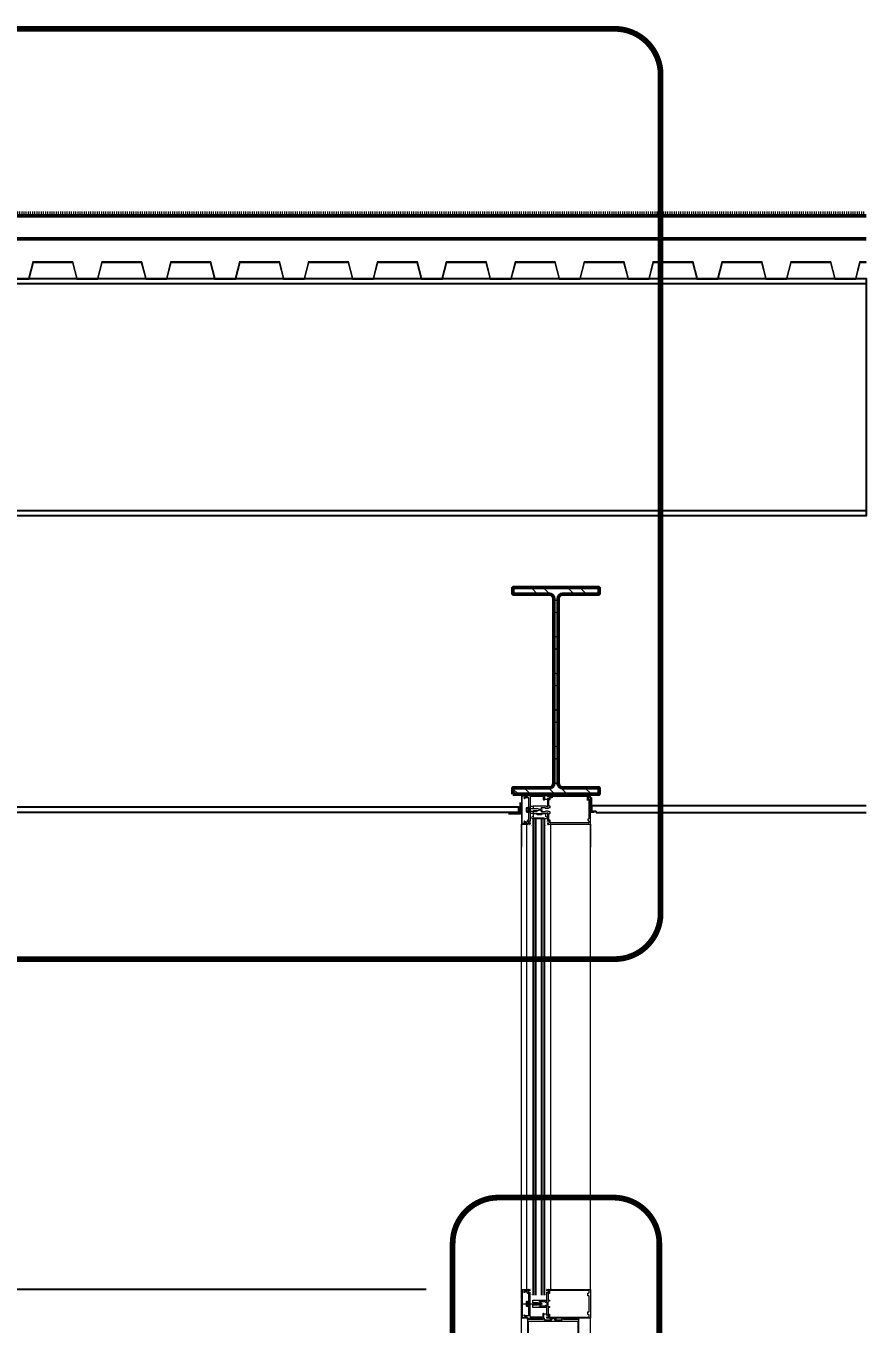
# Model space of a CAD drawing. Header units: inches. Extents: x 3850 to 5846, y -3 to 909.
# Drawn here: x 5202.4 to 5275.6, y 152.5 to 265.5 of the extents above; entities that cross this region are included whole.
import ezdxf

# ---------------------------------------------------------------- set-up
doc = ezdxf.new("R2010")
doc.units = ezdxf.units.IN
doc.header["$LTSCALE"] = 0.5
doc.header["$MEASUREMENT"] = 0
doc.linetypes.add('HIDDEN2', pattern=[0.1875, 0.125, -0.0625])
doc.layers.get('0').update_dxf_attribs({"lineweight": 18})
doc.layers.get('Defpoints').update_dxf_attribs({"color": 140, "lineweight": 18})
for name, color, linetype, lineweight in [('A-Detl-Fine', 90, 'Continuous', 18), ('A-Detl-Iden', 151, 'Continuous', 25), ('A-Detl-Medm', 31, 'Continuous', 25), ('A-Detl-Patt', 190, 'Continuous', 18), ('A-Detl-Thin', 150, 'Continuous', 18), ('A-Detl-Wide', 213, 'Continuous', 50)]:
    doc.layers.add(name, color=color, linetype=linetype, lineweight=lineweight)
doc.styles.add('Arch-Dim', font='romans.shx', dxfattribs={"width": 0.75})
doc.dimstyles.new('Aec-Arch-I-96', dxfattribs={"dimscale": 96, "dimtxt": 0.09375, "dimasz": 0.0625, "dimexe": 0.0625, "dimexo": 0.0625, "dimgap": 0.03125, "dimtad": 1, "dimdec": 4, "dimzin": 3, "dimdsep": 46, "dimlunit": 4, "dimtxsty": 'Arch-Dim', "dimblk": 'ARCHTICK', "dimcen": 0.09375, "dimazin": 2, "dimtfac": 0.75, "dimtdec": 4, "dimtix": 1, "dimtmove": 2, "dimatfit": 2, "dimfxl": 1, "dimtolj": 1, "dimtzin": 0, "dimarcsym": 0})

# ---------------------------------------------------------------- blocks, each defined once
blk = doc.blocks.new('*U71')
at = {"layer": 'A-Detl-Patt'}
h = blk.add_hatch(dxfattribs=at)
h.set_pattern_fill('ANSI32', color=256, scale=6, style=0)
h.set_pattern_definition([(45, (0, -8.995), (-1.591, 1.591), []), (45, (1.0607, -8.995), (-1.591, 1.591), [])])
edge = h.paths.add_edge_path()
edge.add_line((3.7475, -17.99), (3.7475, -17.42))
edge.add_line((3.7475, -17.42), (0.5775, -17.42))
edge.add_arc((0.5775, -17.02), 0.4, 180, 270, ccw=False)
edge.add_line((0.1775, -17.02), (0.1775, -0.97))
edge.add_arc((0.5775, -0.97), 0.4, 90, 180, ccw=False)
edge.add_line((0.5775, -0.57), (3.7475, -0.57))
edge.add_line((3.7475, -0.57), (3.7475, 0))
edge.add_line((3.7475, 0), (-3.7475, 0))
edge.add_line((-3.7475, 0), (-3.7475, -0.57))
edge.add_line((-3.7475, -0.57), (-0.5775, -0.57))
edge.add_arc((-0.5775, -0.97), 0.4, 0, 90, ccw=False)
edge.add_line((-0.1775, -0.97), (-0.1775, -17.02))
edge.add_arc((-0.5775, -17.02), 0.4, -90, 0, ccw=False)
edge.add_line((-0.5775, -17.42), (-3.7475, -17.42))
edge.add_line((-3.7475, -17.42), (-3.7475, -17.99))
edge.add_line((-3.7475, -17.99), (3.7475, -17.99))
at = {"color": 0, "linetype": 'ByBlock'}
blk.add_lwpolyline([(3.7475, -17.99), (3.7475, -17.42), (0.5775, -17.42, -0.41421356), (0.1775, -17.02), (0.1775, -0.97, -0.41421356), (0.5775, -0.57), (3.7475, -0.57), (3.7475, 0), (-3.7475, 0), (-3.7475, -0.57), (-0.5775, -0.57, -0.41421356), (-0.1775, -0.97), (-0.1775, -17.02, -0.41421356), (-0.5775, -17.42), (-3.7475, -17.42), (-3.7475, -17.99)], format="xyb", close=True, dxfattribs=at)
blk = doc.blocks.new('*U232')
at = {"layer": 'A-Detl-Thin'}
blk.add_lwpolyline([(0, 0.06), (0, 0), (0.92, 0), (1.3, 1.44), (4.7, 1.44), (5.08, 0), (6.92, 0), (7.3, 1.44), (10.7, 1.44), (11.08, 0), (12.92, 0), (13.3, 1.44), (16.7, 1.44), (17.08, 0), (18.92, 0), (19.3, 1.44), (22.7, 1.44), (23.08, 0), (24.92, 0), (25.3, 1.44), (28.7, 1.44), (29.08, 0), (30.92, 0), (31.3, 1.44), (34.7, 1.44), (35.08, 0), (36.92, 0), (37.3, 1.44), (40.7, 1.44), (41.08, 0), (42.92, 0), (43.3, 1.44), (46.7, 1.44), (47.08, 0), (48.92, 0), (49.3, 1.44), (52.7, 1.44), (53.08, 0), (54.92, 0), (55.3, 1.44), (58.7, 1.44), (59.08, 0), (60.92, 0), (61.3, 1.44), (64.7, 1.44), (65.08, 0), (66.92, 0), (67.3, 1.44), (70.7, 1.44), (71.08, 0), (72.92, 0), (73.3, 1.44), (76.7, 1.44), (77.08, 0), (78.92, 0), (79.3, 1.44), (82.7, 1.44), (83.08, 0), (84.92, 0), (85.3, 1.44), (88.7, 1.44), (89.08, 0), (90.92, 0), (91.3, 1.44), (94.7, 1.44), (95.08, 0), (96.92, 0), (97.3, 1.44), (100.7, 1.44), (101.08, 0), (102.92, 0), (103.3, 1.44), (106.7, 1.44), (107.08, 0), (108.92, 0), (109.3, 1.44), (112.7, 1.44), (113.08, 0), (114.92, 0), (115.3, 1.44), (118.7, 1.44), (119.08, 0), (120.92, 0), (121.3, 1.44), (124.7, 1.44), (125.08, 0), (126.92, 0), (127.3, 1.44), (130.7, 1.44), (131.08, 0), (132.92, 0), (133.3, 1.44), (136.7, 1.44), (137.08, 0), (138.92, 0), (139.3, 1.44), (142.7, 1.44), (143.08, 0), (144.92, 0), (145.3, 1.44), (145.81, 1.44), (145.81, 1.5), (145.25, 1.5), (144.88, 0.06), (143.12, 0.06), (142.75, 1.5), (139.25, 1.5), (138.88, 0.06), (137.12, 0.06), (136.75, 1.5), (133.25, 1.5), (132.88, 0.06), (131.12, 0.06), (130.75, 1.5), (127.25, 1.5), (126.88, 0.06), (125.12, 0.06), (124.75, 1.5), (121.25, 1.5), (120.88, 0.06), (119.12, 0.06), (118.75, 1.5), (115.25, 1.5), (114.88, 0.06), (113.12, 0.06), (112.75, 1.5), (109.25, 1.5), (108.88, 0.06), (107.12, 0.06), (106.75, 1.5), (103.25, 1.5), (102.88, 0.06), (101.12, 0.06), (100.75, 1.5), (97.25, 1.5), (96.88, 0.06), (95.12, 0.06), (94.75, 1.5), (91.25, 1.5), (90.88, 0.06), (89.12, 0.06), (88.75, 1.5), (85.25, 1.5), (84.88, 0.06), (83.12, 0.06), (82.75, 1.5), (79.25, 1.5), (78.88, 0.06), (77.12, 0.06), (76.75, 1.5), (73.25, 1.5), (72.88, 0.06), (71.12, 0.06), (70.75, 1.5), (67.25, 1.5), (66.88, 0.06), (65.12, 0.06), (64.75, 1.5), (61.25, 1.5), (60.88, 0.06), (59.12, 0.06), (58.75, 1.5), (55.25, 1.5), (54.88, 0.06), (53.12, 0.06), (52.75, 1.5), (49.25, 1.5), (48.88, 0.06), (47.12, 0.06), (46.75, 1.5), (43.25, 1.5), (42.88, 0.06), (41.12, 0.06), (40.75, 1.5), (37.25, 1.5), (36.88, 0.06), (35.12, 0.06), (34.75, 1.5), (31.25, 1.5), (30.88, 0.06), (29.12, 0.06), (28.75, 1.5), (25.25, 1.5), (24.88, 0.06), (23.12, 0.06), (22.75, 1.5), (19.25, 1.5), (18.88, 0.06), (17.12, 0.06), (16.75, 1.5), (13.25, 1.5), (12.88, 0.06), (11.12, 0.06), (10.75, 1.5), (7.25, 1.5), (6.88, 0.06), (5.12, 0.06), (4.75, 1.5), (1.25, 1.5), (0.88, 0.06), (0, 0.06)], close=True, dxfattribs=at)
at = {"layer": 'A-Detl-Wide'}
blk.add_lwpolyline([(0, 0.06), (0, 5.5), (145.81, 5.5)], dxfattribs=at)
blk = doc.blocks.new('_ArchTick')
at = {"color": 0, "linetype": 'ByBlock', "const_width": 0.15}
blk.add_lwpolyline([(-0.5, -0.5), (0.5, 0.5)], dxfattribs=at)
blk = doc.blocks.new('*D227')
at = {"layer": 'A-Detl-Wide', "color": 0, "lineweight": -2, "transparency": 16777216}
for p, q in [((5087.25, 155.5), (5087.25, 157.5)), ((5237.25, 155.5), (5085.25, 155.5)), ((5087.25, 155.5), (5087.25, 151)), ((5237.78, 151), (5085.25, 151)), ((5087.25, 151), (5087.25, 149))]:
    blk.add_line(p, q, dxfattribs=at)
at = {"layer": 'Defpoints', "color": 0, "transparency": 16777216}
for p in [(5239.25, 155.5), (5087.25, 151), (5239.78, 151)]:
    blk.add_point(p, dxfattribs=at)
at = {"layer": 'A-Detl-Wide', "color": 0, "lineweight": -2, "transparency": 16777216, "xscale": 2, "yscale": 2, "zscale": 2}
for p, rotation in [((5087.25, 155.5), 270), ((5087.25, 151), 90)]:
    blk.add_blockref('_ArchTick', p, dxfattribs=dict(at, rotation=rotation))
at = {"layer": 'A-Detl-Wide', "color": 0, "transparency": 16777216, "insert": (5083.63, 153.25), "char_height": 3, "attachment_point": 5, "rotation": 90, "style": 'Arch-Dim'}
blk.add_mtext('\\A1;4{\\H0.750000x;\\S1/2;}"', dxfattribs=at)
blk = doc.blocks.new('*D229')
at = {"layer": 'A-Detl-Wide', "color": 0, "lineweight": -2, "transparency": 16777216}
for p, q in [((5121.25, 196), (5085.25, 196)), ((5087.25, 196), (5087.25, 155.5)), ((5237.25, 155.5), (5085.25, 155.5))]:
    blk.add_line(p, q, dxfattribs=at)
at = {"layer": 'Defpoints', "color": 0, "transparency": 16777216}
for p in [(5123.25, 196), (5087.25, 155.5), (5239.25, 155.5)]:
    blk.add_point(p, dxfattribs=at)
at = {"layer": 'A-Detl-Wide', "color": 0, "lineweight": -2, "transparency": 16777216, "xscale": 2, "yscale": 2, "zscale": 2}
for p, rotation in [((5087.25, 196), 90), ((5087.25, 155.5), 270)]:
    blk.add_blockref('_ArchTick', p, dxfattribs=dict(at, rotation=rotation))
at = {"layer": 'A-Detl-Wide', "color": 0, "transparency": 16777216, "insert": (5083.63, 175.75), "char_height": 3, "attachment_point": 5, "rotation": 90, "style": 'Arch-Dim'}
blk.add_mtext('\\A1;3\'-4{\\H0.750000x;\\S1/2;}"', dxfattribs=at)

msp = doc.modelspace()

# ---------------------------------------------------------------- hatches: boundary and pattern name
at = {"layer": 'A-Detl-Thin'}
h = msp.add_hatch(dxfattribs=at)
h.set_pattern_fill('LINE', color=256, scale=1.5, angle=90, style=0)
h.set_pattern_definition([(90, (5295.2531, 248.94018), (0.1875, 1e-17), [])])
h.paths.add_polyline_path([(5129.75396, 249.31518), (5129.75396, 248.94018), (5275.56202, 248.94018), (5275.56202, 249.31518)], flags=0)

# ---------------------------------------------------------------- linework, layer by layer
at = {"layer": 'A-Detl-Fine'}
for p, q in [((5247.56129, 198.49889), (5247.81129, 198.49889)), ((5247.81129, 198.13889), (5247.56129, 198.13889)), ((5245.97145, 197.40146), (5245.97145, 197.09709)), ((5245.98374, 197.43587), (5246.00245, 197.43587)), ((5245.98374, 197.06268), (5246.00245, 197.06268)), ((5246.00245, 197.43587), (5246.00245, 197.06268)), ((5246.00637, 197.45219), (5246.14605, 197.45219)), ((5246.00637, 197.35074), (5246.14605, 197.35074)), ((5246.00637, 197.14782), (5246.14605, 197.14782)), ((5246.00637, 197.04636), (5246.14605, 197.04636)), ((5246.14605, 197.49928), (5246.14605, 196.99928)), ((5246.14605, 197.49928), (5246.18605, 197.49928)), ((5246.14605, 196.99928), (5246.18605, 196.99928)), ((5246.18605, 197.49928), (5246.18605, 196.99928)), ((5246.18605, 197.37466), (5246.85105, 197.37466)), ((5246.18605, 197.12389), (5246.85105, 197.12389)), ((5246.31105, 197.56228), (5246.56105, 197.56228)), ((5246.56105, 196.93628), (5246.31105, 196.93628)), ((5246.56105, 196.62428), (5246.49855, 196.62428)), ((5246.93605, 196.93628), (5246.56105, 196.93628)), ((5246.56105, 196.93628), (5246.56105, 196.62428)), ((5247.18605, 197.24928), (5246.85105, 197.37466)), ((5246.85105, 197.12389), (5247.18605, 197.24928)), ((5246.93605, 196.81128), (5246.93605, 196.93628)), ((5247.31105, 196.81128), (5246.93605, 196.81128)), ((5247.68605, 196.93628), (5247.31105, 196.93628)), ((5247.31105, 196.93628), (5247.31105, 196.81128)), ((5247.68605, 196.62428), (5247.68605, 196.93628)), ((5247.74855, 196.62428), (5247.68605, 196.62428)), ((5246.0213, 195.93872), (5246.0213, 195.99952)), ((5246.02216, 155.49998), (5246.0222, 195.93879)), ((5246.49855, 196.49928), (5247.74855, 196.49928)), ((5248.10081, 195.94027), (5248.10081, 195.99928)), ((5248.10167, 155.49998), (5248.10171, 195.94027)), ((5246.01142, 155.55899), (5246.01142, 155.4982)), ((5248.10141, 155.55899), (5248.10141, 155.49998)), ((5245.70008, 154.24998), (5247.39389, 154.24998)), ((5245.95119, 154.40897), (5245.95119, 154.1046)), ((5245.96348, 154.44338), (5245.98219, 154.44338)), ((5245.96348, 154.07019), (5245.98219, 154.07019)), ((5245.98219, 154.44338), (5245.98219, 154.07019)), ((5245.98611, 154.4597), (5246.12579, 154.4597)), ((5245.98611, 154.35825), (5246.12579, 154.35825)), ((5245.98611, 154.15533), (5246.12579, 154.15533)), ((5245.98611, 154.05387), (5246.12579, 154.05387)), ((5246.12579, 154.50679), (5246.16579, 154.50679)), ((5246.12579, 154.50679), (5246.12579, 154.00679)), ((5246.12579, 154.00679), (5246.16579, 154.00679)), ((5246.16579, 154.50679), (5246.16579, 154.00679)), ((5247.5104, 153.36998), (5247.7604, 153.36998))]:
    msp.add_line(p, q, dxfattribs=at)
at = {"layer": 'A-Detl-Fine', "const_width": 0.01111}
for points in [[(5246.54901, 195.86395), (5246.0213, 195.93872)], [(5246.29421, 196.46797), (5246.53852, 196.46797)], [(5247.75957, 196.46797), (5247.51526, 196.46797)], [(5247.57311, 195.86549), (5248.10081, 195.94027)], [(5246.56166, 155.63696), (5246.01142, 155.55899)], [(5246.29481, 155.03129), (5246.53912, 155.03129)], [(5247.56166, 155.63548), (5248.10141, 155.55899)], [(5247.76017, 155.03129), (5247.56165, 155.03129)], [(5246.53888, 154.55585), (5246.29458, 154.55585)], [(5246.29458, 153.94411), (5246.53888, 153.94411)]]:
    msp.add_lwpolyline(points, dxfattribs=at)
at = {"layer": 'A-Detl-Fine', "linetype": 'Continuous', "const_width": 0.01111}
for points in [[(5246.53888, 154.49478), (5246.53888, 154.55585)], [(5246.53888, 153.94411), (5246.53888, 154.0052)]]:
    msp.add_lwpolyline(points, dxfattribs=at)
at = {"layer": 'A-Detl-Fine'}
for centre in [(5246.31182, 152.93748), (5250.31166, 152.93748)]:
    msp.add_circle(centre, 0.0625, dxfattribs=at)
for centre, radius, start, end in [((5246.02576, 197.40146), 0.05431, 110.9107, 249.0893), ((5246.1363, 197.24928), 0.16485, 142.0123, 217.9877), ((5246.02576, 197.09709), 0.05431, 110.9107, 249.0893), ((5246.49855, 196.56178), 0.0625, 90, 270), ((5247.74855, 196.56178), 0.0625, 270, 90), ((5246.0055, 154.40897), 0.05431, 110.9107, 249.0893), ((5246.11604, 154.25679), 0.16485, 142.0123, 217.9877), ((5246.0055, 154.1046), 0.05431, 110.9107, 249.0893), ((5246.01627, 152.93748), 0.09338, 317.9864211, 42.0135789), ((5250.60704, 152.93748), 0.09338, 137.9864211, 222.0135789)]:
    msp.add_arc(centre, radius, start, end, dxfattribs=at)
at = {"layer": 'A-Detl-Iden', "linetype": 'HIDDEN2', "const_width": 0.5, "flags": 128}
for points in [[(5117.25316, 188.24998, 0.414213562), (5121.25316, 184.24998), (5253.67344, 184.24998, 0.414213562), (5257.67344, 188.24998), (5257.67344, 261.22074, 0.414213562), (5253.67344, 265.22074), (5121.25316, 265.22074, 0.414213562), (5117.25316, 261.22074)], [(5239.5619, 142.53998, 0.414213562), (5243.5619, 138.53998), (5253.56199, 138.53998, 0.414213562), (5257.56199, 142.53998), (5257.56199, 159.49998, 0.414213562), (5253.56199, 163.49998), (5243.5619, 163.49998, 0.414213562), (5239.5619, 159.49998)]]:
    msp.add_lwpolyline(points, format="xyb", close=True, dxfattribs=at)
at = {"layer": 'A-Detl-Medm'}
for p, q in [((5168.74818, 243.04995), (5275.56202, 243.04995)), ((5166.74818, 223.28995), (5275.56202, 223.28995)), ((5251.68704, 197.12728), (5251.68704, 197.62428)), ((5251.68704, 197.62428), (5275.56201, 197.62428)), ((5251.68704, 197.12728), (5252.06204, 197.12728)), ((5252.06204, 196.99928), (5252.06204, 197.12728)), ((5252.06204, 196.99928), (5275.56201, 196.99928))]:
    msp.add_line(p, q, dxfattribs=at)
at = {"layer": 'A-Detl-Medm', "linetype": 'Continuous'}
for p, q in [((5247.56106, 196.4879), (5246.56106, 196.4879)), ((5246.56196, 196.4879), (5246.56191, 155.01137)), ((5246.81191, 155.01137), (5246.81196, 196.4879)), ((5247.31196, 196.4879), (5247.31191, 155.01137)), ((5247.56191, 155.01137), (5247.56196, 196.4879))]:
    msp.add_line(p, q, dxfattribs=at)
at = {"layer": 'A-Detl-Medm'}
msp.add_lwpolyline([(5168.74818, 222.83995), (5166.74818, 222.83995), (5166.74818, 225.16995), (5171.49818, 225.16995), (5171.49818, 241.16995), (5166.74818, 241.16995), (5166.74818, 241.99995), (5168.24818, 241.99995, 0.414213562), (5168.74818, 242.49995), (5168.74818, 243.49995), (5275.56202, 243.49995), (5275.56202, 222.83995), (5168.74818, 222.83995)], format="xyb", close=True, dxfattribs=at)
for points in [[(5245.43605, 197.88982), (5245.43605, 196.88982), (5244.43605, 196.88982)], [(5251.65579, 198.31178), (5251.62454, 198.28053), (5251.62454, 197.06178), (5251.87454, 197.06178)]]:
    msp.add_lwpolyline(points, dxfattribs=at)
msp.add_lwpolyline([(5245.31105, 197.01482), (5129.50322, 197.01483), (5129.50322, 197.51483), (5245.31105, 197.51482)], close=True, dxfattribs=at)
at = {"layer": 'A-Detl-Medm', "linetype": 'Continuous', "const_width": 0.01111}
for points in [[(5247.31106, 196.2436), (5246.81106, 196.2436)], [(5247.56165, 155.01137), (5246.56165, 155.01137)], [(5247.31165, 155.25566), (5246.81165, 155.25566)]]:
    msp.add_lwpolyline(points, dxfattribs=at)
at = {"layer": 'A-Detl-Thin'}
for p, q in [((5246.00505, 198.49928), (5245.56105, 198.49928)), ((5245.56105, 198.49928), (5245.56105, 195.99928)), ((5245.62105, 198.44928), (5245.98505, 198.44928)), ((5245.62105, 196.04928), (5245.62105, 198.44928)), ((5245.79505, 198.30784), (5245.97768, 198.41328)), ((5245.94023, 198.29928), (5245.83505, 198.23856)), ((5246.21105, 198.29928), (5245.94023, 198.29928)), ((5245.98505, 198.44928), (5245.98505, 198.41928)), ((5246.06505, 198.41928), (5246.06505, 198.43928)), ((5246.07505, 198.42928), (5246.07505, 198.46928)), ((5246.10505, 198.49928), (5247.56105, 198.49928)), ((5246.21105, 197.57428), (5246.21105, 198.29928)), ((5246.31105, 198.33928), (5246.31105, 197.47428)), ((5247.40105, 198.39928), (5246.37105, 198.39928)), ((5247.46105, 198.12928), (5247.46105, 198.33928)), ((5247.53105, 198.09928), (5247.49105, 198.09928)), ((5247.56105, 198.49928), (5247.56105, 198.12928)), ((5247.81105, 198.47928), (5247.81105, 198.39728)), ((5247.81105, 198.24128), (5247.81105, 197.88928)), ((5247.81105, 197.88928), (5247.82605, 197.87428)), ((5247.82605, 197.87428), (5247.81105, 197.85928)), ((5247.81105, 197.85928), (5247.81105, 197.51228)), ((5248.04105, 198.49928), (5247.83105, 198.49928)), ((5247.90055, 198.41328), (5247.91105, 198.41328)), ((5247.91105, 198.22528), (5247.90055, 198.22528)), ((5247.93605, 197.56228), (5247.93605, 198.14428)), ((5247.93605, 198.14428), (5248.04105, 198.14428)), ((5247.96105, 198.36328), (5247.96105, 198.27528)), ((5248.06105, 198.42928), (5248.06105, 198.47928)), ((5248.14205, 198.42928), (5248.06105, 198.42928)), ((5248.06105, 198.16428), (5248.06105, 198.36928)), ((5248.06105, 198.36928), (5248.14205, 198.36928)), ((5251.41116, 198.34147), (5251.35504, 198.18728)), ((5251.35504, 198.18728), (5251.40704, 198.18728)), ((5251.54497, 198.47528), (5251.41116, 198.34147)), ((5251.43704, 198.15728), (5251.43704, 196.50428)), ((5251.56204, 195.99928), (5251.56204, 198.46821)), ((5246.18605, 197.54928), (5246.21105, 197.57428)), ((5246.18605, 197.26428), (5246.18605, 197.54928)), ((5246.31105, 197.38228), (5246.18605, 197.38228)), ((5246.20105, 197.24928), (5246.18605, 197.26428)), ((5246.18605, 197.23428), (5246.20105, 197.24928)), ((5246.18605, 196.94928), (5246.18605, 197.23428)), ((5246.31105, 197.11628), (5246.18605, 197.11628)), ((5246.21105, 196.92428), (5246.18605, 196.94928)), ((5246.21105, 196.37328), (5246.21105, 196.92428)), ((5246.31105, 197.56228), (5246.31105, 197.49978)), ((5246.31105, 197.47428), (5246.32605, 197.45928)), ((5246.32605, 197.45928), (5246.31105, 197.44428)), ((5246.31105, 197.44428), (5246.31105, 197.05428)), ((5246.31105, 197.05428), (5246.32605, 197.03928)), ((5246.32605, 197.03928), (5246.31105, 197.02428)), ((5246.31105, 197.02428), (5246.31105, 196.25728)), ((5246.31105, 196.99878), (5246.31105, 196.93628)), ((5246.56105, 197.52228), (5246.54605, 197.50728)), ((5246.54605, 197.50728), (5246.56105, 197.49228)), ((5246.56105, 197.41928), (5246.54605, 197.40428)), ((5246.54605, 197.40428), (5246.56105, 197.38928)), ((5246.56105, 197.10928), (5246.54605, 197.09428)), ((5246.54605, 197.09428), (5246.56105, 197.07928)), ((5246.56105, 197.00628), (5246.54605, 196.99128)), ((5246.54605, 196.99128), (5246.56105, 196.97628)), ((5247.72505, 197.56228), (5246.56105, 197.56228)), ((5246.56105, 197.56228), (5246.56105, 197.52228)), ((5246.56105, 197.56228), (5246.56105, 197.49978)), ((5246.56105, 197.49228), (5246.56105, 197.41928)), ((5246.56105, 197.38928), (5246.56105, 197.34928)), ((5246.56105, 197.34928), (5246.99105, 197.34928)), ((5246.99105, 197.14928), (5246.56105, 197.14928)), ((5246.56105, 197.14928), (5246.56105, 197.10928)), ((5246.56105, 197.07928), (5246.56105, 197.00628)), ((5246.56105, 196.99878), (5246.56105, 196.93628)), ((5246.56105, 196.97628), (5246.56105, 196.93628)), ((5246.56105, 196.93628), (5247.72505, 196.93628)), ((5246.99105, 197.34928), (5247.20917, 197.29084)), ((5247.20917, 197.20773), (5246.99105, 197.14928)), ((5247.28243, 197.43728), (5247.61005, 197.43728)), ((5247.61005, 197.06128), (5247.28243, 197.06128)), ((5247.67005, 197.37728), (5247.87605, 197.37728)), ((5247.87605, 197.12128), (5247.67005, 197.12128)), ((5247.73505, 197.51228), (5247.73505, 197.55228)), ((5247.73505, 196.94628), (5247.73505, 196.98628)), ((5247.80105, 197.50228), (5247.74505, 197.50228)), ((5247.74505, 196.99628), (5247.80105, 196.99628)), ((5247.81105, 196.98628), (5247.81105, 196.63928)), ((5247.81105, 196.63928), (5247.82605, 196.62428)), ((5247.82605, 196.62428), (5247.81105, 196.60928)), ((5247.81105, 196.60928), (5247.81105, 196.25728)), ((5248.03105, 197.56228), (5247.93605, 197.56228)), ((5247.93605, 197.43728), (5248.03105, 197.43728)), ((5248.03105, 197.06128), (5247.93605, 197.06128)), ((5247.93605, 196.35428), (5247.93605, 196.93628)), ((5247.93605, 196.93628), (5248.03105, 196.93628)), ((5248.06105, 197.46728), (5248.06105, 197.53228)), ((5248.06105, 196.96628), (5248.06105, 197.03128)), ((5245.56105, 195.99928), (5245.56105, 193.99928)), ((5245.56105, 195.99928), (5246.00505, 195.99928)), ((5245.56191, 155.49998), (5245.56196, 195.99928)), ((5245.98505, 196.04928), (5245.62105, 196.04928)), ((5245.97768, 196.08528), (5245.79505, 196.19072)), ((5245.83505, 196.26001), (5245.94023, 196.19928)), ((5245.94023, 196.19928), (5246.07505, 196.19928)), ((5245.98505, 196.07928), (5245.98505, 196.04928)), ((5245.99494, 195.99932), (5246.02451, 196.00733)), ((5245.99494, 195.99928), (5245.99494, 195.99932)), ((5246.06505, 196.05928), (5246.06505, 196.07928)), ((5246.07505, 196.19928), (5246.07505, 196.31328)), ((5246.07505, 196.02928), (5246.07505, 196.06928)), ((5246.29105, 195.99928), (5246.10505, 195.99928)), ((5246.13505, 196.37328), (5246.21105, 196.37328)), ((5246.16105, 196.22328), (5246.16105, 196.13528)), ((5246.22156, 196.27328), (5246.21105, 196.27328)), ((5246.21105, 196.08528), (5246.22156, 196.08528)), ((5246.31105, 196.10128), (5246.31105, 196.01928)), ((5247.81105, 196.10128), (5247.81105, 196.01928)), ((5247.83105, 195.99928), (5251.56204, 195.99928)), ((5247.90055, 196.27328), (5247.91105, 196.27328)), ((5247.91105, 196.08528), (5247.90055, 196.08528)), ((5248.04105, 196.35428), (5247.93605, 196.35428)), ((5247.96105, 196.22328), (5247.96105, 196.13528)), ((5248.06105, 196.12928), (5248.06105, 196.33428)), ((5251.40704, 196.09928), (5248.09105, 196.09928)), ((5251.37704, 196.44428), (5251.34204, 196.44428)), ((5251.34204, 196.44428), (5251.34204, 196.31928)), ((5251.34204, 196.31928), (5251.37704, 196.31928)), ((5251.43704, 196.25928), (5251.43704, 196.12928)), ((5251.56198, 155.49998), (5251.56204, 195.99928)), ((5251.56204, 195.99928), (5251.56204, 193.99928)), ((5245.56166, 152.99998), (5245.56166, 155.49998)), ((5245.56166, 155.49998), (5245.99554, 155.49998)), ((5245.97601, 155.4511), (5245.62029, 155.4511)), ((5245.62029, 155.4511), (5245.62029, 153.04884)), ((5245.77082, 155.27926), (5245.77595, 155.29839)), ((5245.77605, 155.25952), (5245.77082, 155.27926)), ((5245.77595, 155.29839), (5245.79035, 155.31288)), ((5245.79053, 155.24512), (5245.77605, 155.25952)), ((5245.79034, 155.3129), (5245.96879, 155.41592)), ((5245.79035, 155.31288), (5245.79034, 155.3129)), ((5245.80966, 155.23998), (5245.79053, 155.24512)), ((5245.82941, 155.24521), (5245.80966, 155.23998)), ((5245.82943, 155.24519), (5245.82941, 155.24521)), ((5245.93221, 155.30452), (5245.82943, 155.24519)), ((5246.06396, 155.30452), (5245.93221, 155.30452)), ((5245.96879, 155.41592), (5245.96881, 155.41596)), ((5245.96881, 155.41596), (5246.00132, 155.38441)), ((5245.97601, 155.42179), (5245.97601, 155.4511)), ((5245.97603, 155.42179), (5245.97601, 155.42179)), ((5245.98136, 155.40209), (5245.97603, 155.42179)), ((5245.99537, 155.38808), (5245.98136, 155.40209)), ((5246.01508, 155.38274), (5245.99537, 155.38808)), ((5245.99554, 155.49998), (5245.99554, 155.49994)), ((5245.99554, 155.49994), (5246.02511, 155.49193)), ((5246.00132, 155.38441), (5246.0432, 155.39128)), ((5246.0348, 155.38807), (5246.01508, 155.38274)), ((5246.02511, 155.49193), (5246.04614, 155.47091)), ((5246.04881, 155.40208), (5246.0348, 155.38807)), ((5246.0432, 155.39128), (5246.06392, 155.43156)), ((5246.04614, 155.47091), (5246.05416, 155.44134)), ((5246.05414, 155.42179), (5246.04881, 155.40208)), ((5246.05418, 155.42179), (5246.05414, 155.42179)), ((5246.05416, 155.44134), (5246.05418, 155.44134)), ((5246.05418, 155.44134), (5246.05418, 155.42179)), ((5246.06392, 155.43156), (5246.06396, 155.43156)), ((5246.06396, 155.43156), (5246.06396, 155.47065)), ((5246.06396, 155.47065), (5246.06398, 155.47065)), ((5246.06396, 155.19312), (5246.06396, 155.30452)), ((5246.06398, 155.19313), (5246.06396, 155.19312)), ((5246.06398, 155.47065), (5246.06799, 155.48544)), ((5246.07198, 155.16356), (5246.06398, 155.19313)), ((5246.06799, 155.48544), (5246.07849, 155.49594)), ((5246.093, 155.14253), (5246.07198, 155.16356)), ((5246.07849, 155.49594), (5246.09327, 155.49994)), ((5246.12258, 155.13452), (5246.093, 155.14253)), ((5246.09327, 155.49994), (5246.09327, 155.49998)), ((5246.09327, 155.49998), (5246.27504, 155.49998)), ((5246.12258, 155.1345), (5246.12258, 155.13452)), ((5246.19685, 155.1345), (5246.12258, 155.1345)), ((5246.14802, 155.36707), (5246.148, 155.36707)), ((5246.148, 155.36707), (5246.148, 155.28108)), ((5246.148, 155.28108), (5246.14802, 155.28108)), ((5246.15468, 155.39173), (5246.14802, 155.36707)), ((5246.14802, 155.28108), (5246.15466, 155.25644)), ((5246.15466, 155.25644), (5246.17219, 155.23891)), ((5246.17221, 155.40926), (5246.15468, 155.39173)), ((5246.17219, 155.23891), (5246.19685, 155.23224)), ((5246.19685, 155.4159), (5246.17221, 155.40926)), ((5246.20712, 155.41592), (5246.19685, 155.41592)), ((5246.19685, 155.41592), (5246.19685, 155.4159)), ((5246.19685, 155.23224), (5246.19685, 155.23221)), ((5246.19685, 155.23221), (5246.20712, 155.23221)), ((5246.19685, 154.56758), (5246.19685, 155.1345)), ((5246.20712, 155.4159), (5246.20712, 155.41592)), ((5246.23005, 155.41287), (5246.20712, 155.4159)), ((5246.20712, 155.23223), (5246.23004, 155.23525)), ((5246.20712, 155.23221), (5246.20712, 155.23223)), ((5246.23004, 155.23525), (5246.2512, 155.24405)), ((5246.25121, 155.40407), (5246.23005, 155.41287)), ((5246.2512, 155.24405), (5246.2695, 155.25819)), ((5246.2695, 155.38994), (5246.25121, 155.40407)), ((5246.26954, 155.39), (5246.2695, 155.38994)), ((5246.2695, 155.25819), (5246.26954, 155.25815)), ((5246.28012, 155.38564), (5246.26954, 155.39)), ((5246.26954, 155.25815), (5246.28012, 155.2625)), ((5246.27504, 155.49998), (5246.27504, 155.49994)), ((5246.27504, 155.49994), (5246.28488, 155.49728)), ((5246.29012, 155.38977), (5246.28012, 155.38564)), ((5246.28012, 155.2625), (5246.29011, 155.25838)), ((5246.28488, 155.49728), (5246.29188, 155.49028)), ((5246.29011, 155.25838), (5246.29455, 155.24785)), ((5246.29457, 155.4003), (5246.29012, 155.38977)), ((5246.29188, 155.49028), (5246.29455, 155.48043)), ((5246.29455, 155.48043), (5246.29458, 155.48043)), ((5246.29455, 155.24785), (5246.29458, 155.24785)), ((5246.29458, 155.4003), (5246.29457, 155.4003)), ((5246.29458, 155.48043), (5246.29458, 155.4003)), ((5246.29458, 155.24785), (5246.29458, 154.46987)), ((5247.7604, 155.4003), (5247.7604, 155.48043)), ((5247.7604, 155.48043), (5247.76044, 155.48043)), ((5247.76044, 155.4003), (5247.7604, 155.4003)), ((5247.7604, 154.90387), (5247.7604, 155.24785)), ((5247.7604, 155.24785), (5247.76044, 155.24785)), ((5247.77506, 154.88921), (5247.7604, 154.90387)), ((5247.7604, 154.87455), (5247.77506, 154.88921)), ((5247.7604, 154.507), (5247.7604, 154.87455)), ((5247.76044, 155.48043), (5247.7631, 155.49028)), ((5247.76487, 155.38977), (5247.76044, 155.4003)), ((5247.76044, 155.24785), (5247.76487, 155.25838)), ((5247.7631, 155.49028), (5247.7701, 155.49728)), ((5247.77486, 155.38564), (5247.76487, 155.38977)), ((5247.76487, 155.25838), (5247.77486, 155.2625)), ((5247.7701, 155.49728), (5247.77994, 155.49994)), ((5247.78544, 155.39), (5247.77486, 155.38564)), ((5247.77486, 155.2625), (5247.78544, 155.25815)), ((5247.77994, 155.49994), (5247.77994, 155.49998)), ((5247.77994, 155.49998), (5251.56198, 155.49998)), ((5247.7855, 155.38998), (5247.78544, 155.39)), ((5247.78544, 155.25815), (5247.78544, 155.25821)), ((5247.78544, 155.25821), (5247.80374, 155.24407)), ((5247.8038, 155.40409), (5247.7855, 155.38998)), ((5247.80374, 155.24407), (5247.82491, 155.23526)), ((5247.82496, 155.41289), (5247.8038, 155.40409)), ((5247.82491, 155.23526), (5247.84784, 155.23223)), ((5247.84786, 155.4159), (5247.82496, 155.41289)), ((5247.84784, 155.23223), (5247.84786, 155.23221)), ((5247.85813, 155.41592), (5247.84786, 155.41592)), ((5247.84786, 155.41592), (5247.84786, 155.4159)), ((5247.84786, 155.23221), (5247.85813, 155.23221)), ((5247.88279, 155.40926), (5247.85813, 155.41592)), ((5247.85813, 155.23223), (5247.88279, 155.23889)), ((5247.85813, 155.23221), (5247.85813, 155.23223)), ((5247.98517, 155.15305), (5247.88255, 155.15305)), ((5247.88255, 155.15305), (5247.88255, 154.55585)), ((5247.90031, 155.39172), (5247.88279, 155.40926)), ((5247.88279, 155.23889), (5247.90031, 155.25642)), ((5247.90696, 155.36707), (5247.90031, 155.39172)), ((5247.90031, 155.25642), (5247.90696, 155.28108)), ((5247.90698, 155.36707), (5247.90696, 155.36707)), ((5247.90696, 155.28108), (5247.90698, 155.28108)), ((5247.90698, 155.28108), (5247.90698, 155.36707)), ((5247.99501, 155.15575), (5247.98517, 155.15309)), ((5247.98517, 155.15309), (5247.98517, 155.15305)), ((5248.00202, 155.16275), (5247.99501, 155.15575)), ((5248.00469, 155.1726), (5248.00202, 155.16275)), ((5248.00471, 155.1726), (5248.00469, 155.1726)), ((5248.00473, 155.37294), (5248.00471, 155.37294)), ((5248.00471, 155.37294), (5248.00471, 155.1726)), ((5248.00872, 155.38773), (5248.00473, 155.37294)), ((5248.01923, 155.39824), (5248.00872, 155.38773)), ((5248.03402, 155.40223), (5248.01923, 155.39824)), ((5251.46425, 155.40225), (5248.03402, 155.40225)), ((5248.03402, 155.40225), (5248.03402, 155.40223)), ((5251.34697, 154.95761), (5251.34697, 155.18726)), ((5251.34697, 155.18726), (5251.40561, 155.18726)), ((5251.40561, 154.95761), (5251.34697, 154.95761)), ((5251.40561, 155.18728), (5251.43519, 155.19528)), ((5251.40561, 155.18726), (5251.40561, 155.18728)), ((5251.40561, 154.95759), (5251.40561, 154.95761)), ((5251.43519, 154.94959), (5251.40561, 154.95759)), ((5251.43519, 155.19528), (5251.45622, 155.21632)), ((5251.45622, 154.92855), (5251.43519, 154.94959)), ((5251.45622, 155.21632), (5251.46421, 155.2459)), ((5251.46421, 154.89897), (5251.45622, 154.92855)), ((5251.46421, 155.2459), (5251.46425, 155.2459)), ((5251.46425, 154.89897), (5251.46421, 154.89897)), ((5251.46425, 155.2459), (5251.46425, 155.40225)), ((5251.46425, 153.60097), (5251.46425, 154.89897)), ((5251.56198, 155.49998), (5251.56198, 152.99998)), ((5246.17243, 154.54315), (5246.19685, 154.56758)), ((5246.17243, 154.26465), (5246.17243, 154.54315)), ((5246.18709, 154.24998), (5246.17243, 154.26465)), ((5246.17243, 154.23534), (5246.18709, 154.24998)), ((5246.17243, 153.95683), (5246.17243, 154.23534)), ((5246.19685, 153.93238), (5246.17243, 153.95683)), ((5246.19685, 153.19998), (5246.19685, 153.93238)), ((5246.29458, 154.46987), (5246.30923, 154.45521)), ((5246.30923, 154.45521), (5246.29458, 154.44054)), ((5246.29458, 154.44054), (5246.29458, 154.05942)), ((5246.29458, 154.05942), (5246.30923, 154.04478)), ((5246.30923, 154.04478), (5246.29458, 154.03011)), ((5246.29458, 154.03011), (5246.29458, 153.16002)), ((5246.52421, 154.50211), (5246.53888, 154.51676)), ((5246.53888, 154.48745), (5246.52421, 154.50211)), ((5246.52421, 154.40145), (5246.53888, 154.41611)), ((5246.53888, 154.3868), (5246.52421, 154.40145)), ((5246.52421, 154.09851), (5246.53888, 154.11318)), ((5246.53888, 154.08385), (5246.52421, 154.09851)), ((5246.52421, 153.99787), (5246.53888, 154.01253)), ((5246.53888, 153.9832), (5246.52421, 153.99787)), ((5246.53888, 154.51676), (5246.53888, 154.55585)), ((5246.53888, 154.55585), (5247.67636, 154.55585)), ((5246.53888, 154.41611), (5246.53888, 154.48745)), ((5246.53888, 154.34771), (5246.53888, 154.3868)), ((5246.95909, 154.34771), (5246.53888, 154.34771)), ((5246.53888, 154.11318), (5246.53888, 154.15227)), ((5246.53888, 154.15227), (5246.95909, 154.15227)), ((5246.53888, 154.01253), (5246.53888, 154.08385)), ((5246.53888, 153.94411), (5246.53888, 153.9832)), ((5247.67636, 153.94411), (5246.53888, 153.94411)), ((5247.17222, 154.29059), (5246.95909, 154.34771)), ((5246.95909, 154.15227), (5247.17222, 154.20937)), ((5247.11928, 154.4194), (5247.12267, 154.44514)), ((5247.13962, 154.40051), (5247.11928, 154.4194)), ((5247.11928, 154.08058), (5247.13964, 154.09945)), ((5247.12267, 154.05483), (5247.11928, 154.08058)), ((5247.12267, 154.44514), (5247.14721, 154.4581)), ((5247.14721, 154.04186), (5247.12267, 154.05483)), ((5247.13964, 154.40049), (5247.13962, 154.40051)), ((5247.19753, 154.38499), (5247.13964, 154.40049)), ((5247.13964, 154.09947), (5247.19753, 154.11499)), ((5247.13964, 154.09945), (5247.13964, 154.09947)), ((5247.14721, 154.4581), (5247.14721, 154.45814)), ((5247.14721, 154.45814), (5247.60016, 154.45814)), ((5247.14721, 154.04184), (5247.14721, 154.04186)), ((5247.60016, 154.04184), (5247.14721, 154.04184)), ((5247.17222, 154.29057), (5247.17222, 154.29059)), ((5247.19992, 154.26706), (5247.17222, 154.29057)), ((5247.17222, 154.20939), (5247.19992, 154.2329)), ((5247.17222, 154.20937), (5247.17222, 154.20939)), ((5247.19751, 154.38497), (5247.19753, 154.38499)), ((5247.24826, 154.36033), (5247.19751, 154.38497)), ((5247.19751, 154.11499), (5247.24826, 154.13963)), ((5247.19753, 154.11499), (5247.19751, 154.11499)), ((5247.19992, 154.2329), (5247.19992, 154.26706)), ((5247.2821, 154.32176), (5247.24826, 154.36033)), ((5247.24826, 154.13963), (5247.2821, 154.1782)), ((5247.29901, 154.27484), (5247.2821, 154.32176)), ((5247.2821, 154.1782), (5247.29901, 154.22513)), ((5247.29901, 154.22513), (5247.29901, 154.27484)), ((5247.60016, 154.45814), (5247.60016, 154.45818)), ((5247.60016, 154.45818), (5247.62414, 154.42697)), ((5247.60018, 154.04188), (5247.60016, 154.04184)), ((5247.62418, 154.07307), (5247.60018, 154.04188)), ((5247.62414, 154.42697), (5247.65718, 154.40672)), ((5247.65723, 154.09329), (5247.62418, 154.07307)), ((5247.65718, 154.40672), (5247.69587, 154.39952)), ((5247.69592, 154.10046), (5247.65723, 154.09329)), ((5247.67636, 154.55585), (5247.68128, 154.55451)), ((5247.68128, 153.94548), (5247.67636, 153.94415)), ((5247.67636, 153.94415), (5247.67636, 153.94411)), ((5247.68128, 154.55451), (5247.68478, 154.55101)), ((5247.68478, 153.94897), (5247.68128, 153.94548)), ((5247.68478, 154.55101), (5247.68612, 154.54609)), ((5247.68612, 153.95389), (5247.68478, 153.94897)), ((5247.68612, 154.54609), (5247.68614, 154.54609)), ((5247.68614, 153.95389), (5247.68612, 153.95389)), ((5247.68614, 154.54609), (5247.68614, 154.507)), ((5247.68614, 154.507), (5247.68616, 154.507)), ((5247.68616, 153.99298), (5247.68614, 153.99298)), ((5247.68614, 153.99298), (5247.68614, 153.95389)), ((5247.68616, 154.507), (5247.68748, 154.50207)), ((5247.68748, 153.99791), (5247.68616, 153.99298)), ((5247.68748, 154.50207), (5247.69098, 154.49857)), ((5247.69098, 154.00141), (5247.68748, 153.99791)), ((5247.69098, 154.49857), (5247.6959, 154.49725)), ((5247.6959, 154.00273), (5247.69098, 154.00141)), ((5247.69587, 154.39952), (5247.6959, 154.3995)), ((5247.6959, 154.49725), (5247.6959, 154.49721)), ((5247.6959, 154.49721), (5247.75064, 154.49721)), ((5247.6959, 154.3995), (5247.7604, 154.3995)), ((5247.7604, 154.10048), (5247.6959, 154.10048)), ((5247.6959, 154.10048), (5247.69592, 154.10046)), ((5247.75064, 154.00275), (5247.6959, 154.00275)), ((5247.6959, 154.00275), (5247.6959, 154.00273)), ((5247.75064, 154.49723), (5247.75556, 154.49857)), ((5247.75064, 154.49721), (5247.75064, 154.49723)), ((5247.75556, 154.00141), (5247.75064, 154.00275)), ((5247.75556, 154.49857), (5247.75906, 154.50207)), ((5247.75906, 153.99791), (5247.75556, 154.00141)), ((5247.75906, 154.50207), (5247.7604, 154.507)), ((5247.7604, 153.99298), (5247.75906, 153.99791)), ((5247.7604, 154.3995), (5247.7604, 154.10048)), ((5247.7604, 153.6254), (5247.7604, 153.99298)), ((5247.98517, 154.47769), (5247.85813, 154.47769)), ((5247.85813, 154.47769), (5247.85813, 154.0223)), ((5247.85813, 154.0223), (5247.98517, 154.0223)), ((5247.88255, 154.55585), (5247.98517, 154.55585)), ((5247.98517, 153.94411), (5247.88255, 153.94411)), ((5247.88255, 153.94411), (5247.88255, 153.34689)), ((5247.98517, 154.55585), (5247.98517, 154.55583)), ((5247.98517, 154.55583), (5247.99501, 154.55316)), ((5247.99501, 154.48037), (5247.98517, 154.47771)), ((5247.98517, 154.47771), (5247.98517, 154.47769)), ((5247.98517, 154.0223), (5247.98517, 154.02228)), ((5247.98517, 154.02228), (5247.99501, 154.0196)), ((5247.99501, 153.94681), (5247.98517, 153.94415)), ((5247.98517, 153.94415), (5247.98517, 153.94411)), ((5247.99501, 154.55316), (5248.00201, 154.54615)), ((5248.00202, 154.48737), (5247.99501, 154.48037)), ((5247.99501, 154.0196), (5248.00201, 154.0126)), ((5248.00202, 153.95381), (5247.99501, 153.94681)), ((5248.00201, 154.54615), (5248.00468, 154.53631)), ((5248.00201, 154.0126), (5248.00468, 154.00275)), ((5248.00469, 154.49721), (5248.00202, 154.48737)), ((5248.00469, 153.96366), (5248.00202, 153.95381)), ((5248.00468, 154.53631), (5248.00471, 154.53631)), ((5248.00468, 154.00275), (5248.00471, 154.00275)), ((5248.00471, 154.49721), (5248.00469, 154.49721)), ((5248.00471, 153.96366), (5248.00469, 153.96366)), ((5248.00471, 154.53631), (5248.00471, 154.49721)), ((5248.00471, 154.00275), (5248.00471, 153.96366)), ((5245.99554, 152.99998), (5245.56166, 152.99998)), ((5245.56191, 56.99998), (5245.56192, 152.99952)), ((5245.62029, 153.04884), (5245.97601, 153.04884)), ((5245.77858, 153.19142), (5245.96121, 153.08598)), ((5245.92376, 153.19998), (5245.81858, 153.2607)), ((5246.19685, 153.19998), (5245.92376, 153.19998)), ((5245.97601, 153.07884), (5245.97601, 153.04884)), ((5246.05601, 153.05884), (5246.05601, 153.07884)), ((5246.05858, 153.06998), (5246.05858, 153.02998)), ((5246.08566, 152.87498), (5246.09291, 152.87498)), ((5246.08858, 152.99998), (5247.5104, 152.99998)), ((5247.3504, 153.09998), (5246.35458, 153.09998)), ((5247.4104, 153.36998), (5247.4104, 153.15998)), ((5247.4804, 153.39998), (5247.4404, 153.39998)), ((5247.5104, 152.99998), (5247.5104, 153.36998)), ((5247.77506, 153.61075), (5247.7604, 153.6254)), ((5247.7604, 153.59609), (5247.77506, 153.61075)), ((5247.7604, 153.2521), (5247.7604, 153.59609)), ((5247.76044, 153.2521), (5247.7604, 153.2521)), ((5247.7604, 153.01953), (5247.7604, 153.09966)), ((5247.7604, 153.09966), (5247.76044, 153.09966)), ((5247.76044, 153.01953), (5247.7604, 153.01953)), ((5247.76487, 153.24156), (5247.76044, 153.2521)), ((5247.76044, 153.09966), (5247.76487, 153.11019)), ((5247.7631, 153.00968), (5247.76044, 153.01953)), ((5247.7701, 153.00268), (5247.7631, 153.00968)), ((5247.77486, 153.23744), (5247.76487, 153.24156)), ((5247.76487, 153.11019), (5247.77486, 153.11432)), ((5247.77994, 153.00002), (5247.7701, 153.00268)), ((5247.78544, 153.24179), (5247.77486, 153.23744)), ((5247.77486, 153.11432), (5247.78544, 153.10996)), ((5247.77994, 152.99998), (5247.77994, 153.00002)), ((5251.56198, 152.99998), (5247.77994, 152.99998)), ((5247.7855, 153.24179), (5247.78544, 153.24179)), ((5247.78544, 153.10996), (5247.78544, 153.11002)), ((5247.78544, 153.11002), (5247.80374, 153.09588)), ((5247.8038, 153.2559), (5247.7855, 153.24179)), ((5247.80374, 153.09588), (5247.82491, 153.08707)), ((5247.82496, 153.2647), (5247.8038, 153.2559)), ((5247.82491, 153.08707), (5247.84784, 153.08404)), ((5247.84786, 153.26772), (5247.82496, 153.2647)), ((5247.84784, 153.08404), (5247.84786, 153.08402)), ((5247.85813, 153.26773), (5247.84786, 153.26773)), ((5247.84786, 153.26773), (5247.84786, 153.26772)), ((5247.84786, 153.08402), (5247.85813, 153.08402)), ((5247.88279, 153.26107), (5247.85813, 153.26773)), ((5247.85813, 153.08402), (5247.88279, 153.09068)), ((5247.88255, 153.34689), (5247.98517, 153.34689)), ((5247.90031, 153.24354), (5247.88279, 153.26107)), ((5247.88279, 153.09068), (5247.90031, 153.10822)), ((5247.90696, 153.21888), (5247.90031, 153.24354)), ((5247.90031, 153.10822), (5247.90696, 153.13287)), ((5247.90698, 153.21888), (5247.90696, 153.21888)), ((5247.90696, 153.13287), (5247.90698, 153.13287)), ((5247.90698, 153.13287), (5247.90698, 153.21888)), ((5247.98517, 153.34689), (5247.98517, 153.34687)), ((5247.98517, 153.34687), (5247.99501, 153.34419)), ((5247.99501, 153.34419), (5248.00201, 153.33719)), ((5248.00201, 153.33719), (5248.00468, 153.32734)), ((5248.00468, 153.32734), (5248.00471, 153.32734)), ((5248.00471, 153.32734), (5248.00471, 153.12702)), ((5248.00471, 153.12702), (5248.00473, 153.12702)), ((5248.00473, 153.12702), (5248.00871, 153.11224)), ((5248.00871, 153.11224), (5248.01922, 153.10173)), ((5248.01922, 153.10173), (5248.03402, 153.09773)), ((5248.03402, 153.09773), (5248.03402, 153.09771)), ((5248.03402, 153.09771), (5251.46425, 153.09771)), ((5251.34697, 153.3127), (5251.34697, 153.54233)), ((5251.34697, 153.54233), (5251.40561, 153.54233)), ((5251.40561, 153.3127), (5251.34697, 153.3127)), ((5251.40561, 153.54235), (5251.43519, 153.55035)), ((5251.40561, 153.54233), (5251.40561, 153.54235)), ((5251.40561, 153.31268), (5251.40561, 153.3127)), ((5251.43519, 153.30468), (5251.40561, 153.31268)), ((5251.43519, 153.55035), (5251.45622, 153.57138)), ((5251.45622, 153.28364), (5251.43519, 153.30468)), ((5251.45622, 153.57138), (5251.46421, 153.60097)), ((5251.46421, 153.25406), (5251.45622, 153.28364)), ((5251.46421, 153.60097), (5251.46425, 153.60097)), ((5251.46425, 153.25406), (5251.46421, 153.25406)), ((5251.46425, 153.09771), (5251.46425, 153.25406)), ((5251.56198, 56.99998), (5251.562, 152.99952))]:
    msp.add_line(p, q, dxfattribs=at)
msp.add_lwpolyline([(5248.08705, 198.43928, -0.414213562), (5248.06705, 198.45928), (5248.06705, 198.49928), (5251.54304, 198.49928, -0.668178638), (5251.54657, 198.49075), (5251.45511, 198.39928), (5251.35504, 198.39928), (5251.35504, 198.18728), (5251.38704, 198.18728), (5251.32091, 198.07275, -0.767326988), (5251.29304, 198.08022), (5251.29304, 198.41928), (5248.23705, 198.41928), (5248.23705, 198.35928, -0.414213562), (5248.17705, 198.29928), (5248.09705, 198.29928, -1), (5248.09705, 198.35928), (5248.17205, 198.35928), (5248.17205, 198.43928)], format="xyb", close=True, dxfattribs=at)
msp.add_lwpolyline([(5250.53746, 152.87498), (5249.23216, 152.87498), (5249.12366, 152.93748), (5249.03346, 152.93748, 0.576344726), (5249.02912, 152.92999), (5249.07185, 152.85545, -0.576344726), (5249.06318, 152.84048), (5248.4701, 152.84048, -0.852709701), (5248.46386, 152.87948), (5248.5692, 152.91408, 0.852709701), (5248.56546, 152.93748), (5248.05646, 152.93748, 0.853334591), (5248.05273, 152.91407), (5248.15854, 152.87949, -0.853334591), (5248.15233, 152.84048), (5247.55845, 152.84048, -0.577308002), (5247.54978, 152.85548), (5247.59279, 152.92998, 0.577308002), (5247.58846, 152.93748), (5247.49846, 152.93748), (5247.38996, 152.87498), (5246.08566, 152.87498), (5246.08566, 151.12498)], format="xyb", dxfattribs=at)
for points in [[(5246.16566, 151.20498), (5246.16566, 152.74998), (5250.45766, 152.74998), (5250.45766, 151.20498)], [(5250.53766, 151.12498), (5250.53766, 152.87498)]]:
    msp.add_lwpolyline(points, dxfattribs=at)
for centre, radius, start, end in [((5245.81505, 198.2732), 0.04, 120, 300), ((5246.02505, 198.42928), 0.05, 198.6629249, 0), ((5246.02505, 198.41928), 0.04, 180, 0), ((5246.00505, 198.43928), 0.06, 0, 90), ((5246.10505, 198.46928), 0.03, 90, 180), ((5246.37105, 198.33928), 0.06, 90, 180), ((5247.40105, 198.33928), 0.06, 0, 90), ((5247.49105, 198.12928), 0.03, 180, 270), ((5247.53105, 198.12928), 0.03, 270, 0), ((5247.83105, 198.47928), 0.02, 90, 180), ((5247.82605, 198.39728), 0.015, 180, 315.1896881), ((5247.82605, 198.24128), 0.015, 44.8103119, 180), ((5247.90055, 198.32328), 0.09, 90, 135.1896881), ((5247.90055, 198.31528), 0.09, 224.8103119, 270), ((5247.91105, 198.36328), 0.05, 0, 90), ((5247.91105, 198.27528), 0.05, 270, 0), ((5248.04105, 198.47928), 0.02, 0, 90), ((5248.04105, 198.16428), 0.02, 270, 0), ((5248.14205, 198.39928), 0.03, 270, 90), ((5251.40704, 198.15728), 0.03, 0, 90), ((5251.55204, 198.46821), 0.01, 0, 135), ((5247.19803, 197.24928), 0.04302, 285, 75), ((5247.28243, 197.41728), 0.02, 90, 243.3313394), ((5247.28243, 197.08128), 0.02, 116.6686606, 270), ((5247.19805, 197.24928), 0.168, 296.6686606, 63.3313394), ((5247.67005, 197.43728), 0.06, 180, 270), ((5247.67005, 197.06128), 0.06, 90, 180), ((5247.72505, 197.55228), 0.01, 0, 90), ((5247.72505, 196.94628), 0.01, 270, 0), ((5247.74505, 197.51228), 0.01, 180, 270), ((5247.74505, 196.98628), 0.01, 90, 180), ((5247.80105, 197.51228), 0.01, 270, 360), ((5247.80105, 196.98628), 0.01, 0, 90), ((5247.87605, 197.43728), 0.06, 270, 360), ((5247.87605, 197.06128), 0.06, 0, 90), ((5248.03105, 197.53228), 0.03, 0, 90), ((5248.03105, 197.46728), 0.03, 270, 0), ((5248.03105, 197.03128), 0.03, 0, 90), ((5248.03105, 196.96628), 0.03, 270, 0), ((5245.81505, 196.22536), 0.04, 60, 240), ((5246.02505, 196.06928), 0.05, 0, 161.3370751), ((5246.02505, 196.07928), 0.04, 0, 180), ((5246.00505, 196.05928), 0.06, 270, 0), ((5246.13505, 196.31328), 0.06, 90, 180), ((5246.10505, 196.02928), 0.03, 180, 270), ((5246.21105, 196.22328), 0.05, 90, 180), ((5246.21105, 196.13528), 0.05, 180, 270), ((5246.22156, 196.18328), 0.09, 44.8103119, 90), ((5246.22156, 196.17528), 0.09, 270, 315.1896881), ((5246.29605, 196.25728), 0.015, 224.8103119, 0), ((5246.29605, 196.10128), 0.015, 360, 135.1896881), ((5246.29105, 196.01928), 0.02, 270, 0), ((5247.82605, 196.25728), 0.015, 180, 315.1896881), ((5247.82605, 196.10128), 0.015, 44.8103119, 180), ((5247.83105, 196.01928), 0.02, 180, 270), ((5247.90055, 196.18328), 0.09, 90, 135.1896881), ((5247.90055, 196.17528), 0.09, 224.8103119, 270), ((5247.91105, 196.22328), 0.05, 0, 90), ((5247.91105, 196.13528), 0.05, 270, 0), ((5248.04105, 196.33428), 0.02, 0, 90), ((5248.09105, 196.12928), 0.03, 180, 270), ((5251.37704, 196.50428), 0.06, 270, 0), ((5251.37704, 196.25928), 0.06, 0, 90), ((5251.40704, 196.12928), 0.03, 270, 0), ((5245.79858, 153.22606), 0.04, 60, 240), ((5246.00858, 153.06998), 0.05, 360, 161.3370751), ((5246.01601, 153.07884), 0.04, 0, 180), ((5245.99601, 153.05884), 0.06, 270, 360), ((5246.08858, 153.02998), 0.03, 180, 270), ((5246.35458, 153.15998), 0.06, 179.9651058, 270), ((5247.3504, 153.15998), 0.06, 270, 360), ((5247.4404, 153.36998), 0.03, 90, 180), ((5247.4804, 153.36998), 0.03, 0, 90)]:
    msp.add_arc(centre, radius, start, end, dxfattribs=at)
at = {"layer": 'A-Detl-Wide'}
for points in [[(5275.56202, 248.94018), (5129.75396, 248.94018)], [(5131.89469, 246.94018), (5275.56202, 246.94018)]]:
    msp.add_lwpolyline(points, dxfattribs=at)

# ---------------------------------------------------------------- block references
msp.add_blockref('*U232', (5129.75396, 243.44018), dxfattribs=at)
at = {"layer": 'A-Detl-Wide', "xscale": -1}
msp.add_blockref('*U71', (5248.56155, 216.58925), dxfattribs=at)

# ---------------------------------------------------------------- dimensions: what is measured, and where the dimension line sits
at = {"layer": 'A-Detl-Wide'}
for base, p1, p2, picture, middle in [((5087.25281, 155.49998), (5123.25292, 195.99868), (5239.25277, 155.49998), '*D229', (5083.62781, 175.74933)), ((5087.25281, 150.99998), (5239.25277, 155.49998), (5239.77677, 150.99998), '*D227', (5083.62781, 153.24998))]:
    dim = msp.add_linear_dim(base=base, p1=p1, p2=p2, angle=90, dimstyle='Aec-Arch-I-96', override={"dimscale": 32}, dxfattribs=at)
    dim.commit()
    dim.dimension.update_dxf_attribs({"geometry": picture, "text_midpoint": middle})

doc.saveas('drawing.dxf')
